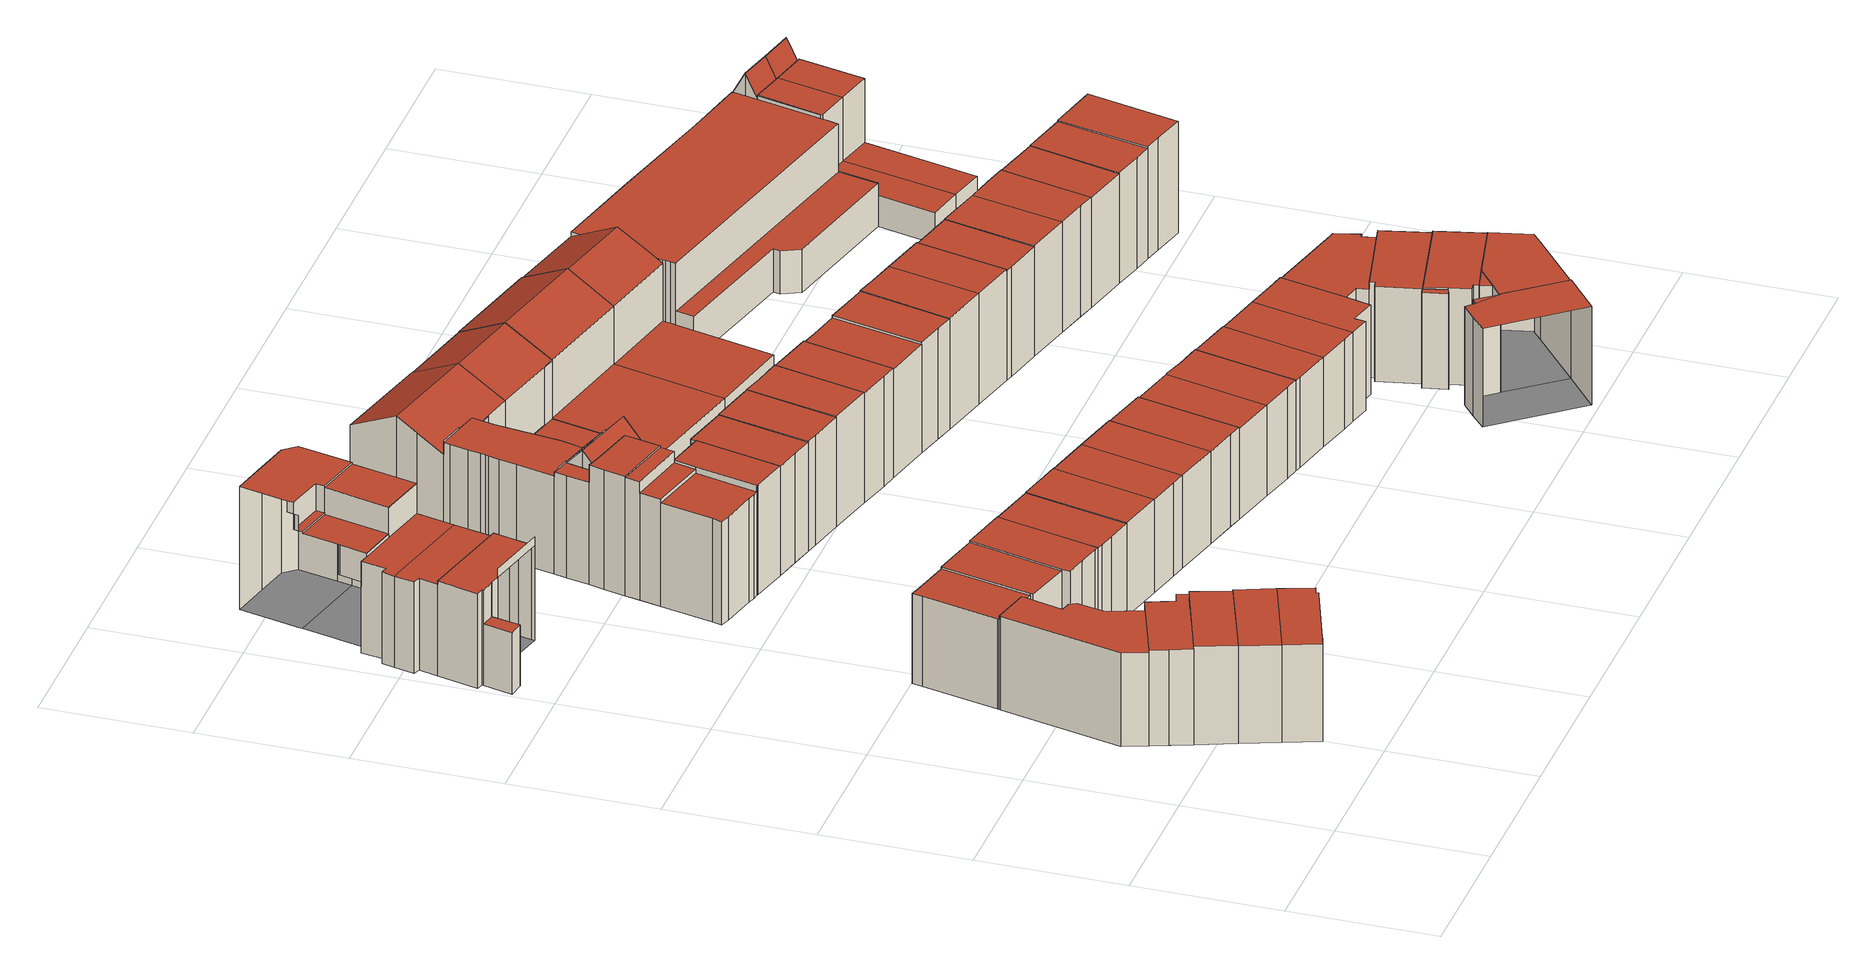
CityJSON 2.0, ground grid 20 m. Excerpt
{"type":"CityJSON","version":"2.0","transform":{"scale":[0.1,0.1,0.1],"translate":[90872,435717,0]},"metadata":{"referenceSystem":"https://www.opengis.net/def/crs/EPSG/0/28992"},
"CityObjects":{
"building1":{"type":"Building","attributes":{"TerrainHeight":1.51,"bron_tex":"UltraCAM-X 10cm juni 2008","voll_tex":"complete","bron_geo":"Lidar 15-30 punten - nov. 2008","status":"1","isWatertight":"0"},"geometry":[{"type":"MultiSurface","lod":"2","boundaries":[[[0,1,2,3,4,5,6,7,8]],[[9,10,11,12,13,14,15]],[[1,0,16,17]],[[0,8,11,10]],[[8,7,12,11]],[[7,6,13,12]],[[6,5,14,13]],[[4,3,15,18]],[[3,2,19,15]],[[2,1,9,19]]],"semantics":{"surfaces":[{"type":"RoofSurface"},{"type":"GroundSurface"},{"type":"WallSurface"}],"values":[0,1,2,2,2,2,2,2,2,2]}}]},
"building2":{"type":"Building","attributes":{"TerrainHeight":1.83,"bron_tex":"UltraCAM-X 10cm juni 2008","voll_tex":"complete","bron_geo":"Lidar 15-30 punten - nov. 2008","status":"1","isWatertight":"0"},"geometry":[{"type":"MultiSurface","lod":"2","boundaries":[[[20,21,22,23,24,17,16,25,26,27,28]],[[9,29,30,31,32,33,34,35,36,37,10]],[[24,23,30,29]],[[23,22,31,30]],[[22,21,38,39]],[[21,20,40,38]],[[20,28,34,33]],[[28,27,35,34]],[[27,26,36,35]],[[26,25,37,36]],[[25,16,10,37]],[[17,24,29,9]]],"semantics":{"surfaces":[{"type":"RoofSurface"},{"type":"GroundSurface"},{"type":"WallSurface"}],"values":[0,1,2,2,2,2,2,2,2,2,2,2]}}]},
"building3":{"type":"Building","attributes":{"TerrainHeight":1.53,"bron_tex":"UltraCAM-X 10cm juni 2008","voll_tex":"complete","bron_geo":"Lidar 15-30 punten - nov. 2008","status":"1","isWatertight":"0"},"geometry":[{"type":"MultiSurface","lod":"2","boundaries":[[[41,42,43,44]],[[15,14,45,46]],[[5,4,18,14]],[[47,48,49,50]],[[48,44,51,52]],[[41,47,50,53]],[[44,43,45,14]],[[43,42,54,55]],[[42,41,15,46]]],"semantics":{"surfaces":[{"type":"RoofSurface"},{"type":"GroundSurface"},{"type":"WallSurface"}],"values":[0,1,2,2,2,2,2,2,2]}}]},
"building4":{"type":"Building","attributes":{"TerrainHeight":1.59,"bron_tex":"UltraCAM-X 10cm juni 2008","voll_tex":"complete","bron_geo":"Lidar 15-30 punten - nov. 2008","status":"1","isWatertight":"0"},"geometry":[{"type":"MultiSurface","lod":"2","boundaries":[[[55,54,56,57,58,59]],[[46,45,60,61,62,63]],[[55,59,60,45]],[[59,58,61,60]],[[58,57,62,61]],[[56,54,46,63]]],"semantics":{"surfaces":[{"type":"RoofSurface"},{"type":"GroundSurface"},{"type":"WallSurface"}],"values":[0,1,2,2,2,2]}}]},
"building5":{"type":"Building","attributes":{"TerrainHeight":1.62,"bron_tex":"UltraCAM-X 10cm juni 2008","voll_tex":"complete","bron_geo":"Lidar 15-30 punten - nov. 2008","status":"1","isWatertight":"0"},"geometry":[{"type":"MultiSurface","lod":"2","boundaries":[[[57,56,64,65,66,67,68,69]],[[63,62,70,71,72,73,74,75]],[[57,69,70,62]],[[69,68,71,70]],[[68,67,72,71]],[[67,66,73,72]],[[66,65,74,73]],[[76,64,77,78]],[[64,56,63,75]]],"semantics":{"surfaces":[{"type":"RoofSurface"},{"type":"GroundSurface"},{"type":"WallSurface"}],"values":[0,1,2,2,2,2,2,2,2]}}]},
"building6":{"type":"Building","attributes":{"TerrainHeight":2.31,"bron_tex":"UltraCAM-X 10cm juni 2008","voll_tex":"complete","bron_geo":"Lidar 15-30 punten - nov. 2008","status":"1","isWatertight":"0"},"geometry":[{"type":"MultiSurface","lod":"2","boundaries":[[[79,80,81,82,83,84,39,38,40]],[[85,86,87,33,32,31,88,89,90]],[[39,84,88,31]],[[84,83,89,88]],[[83,82,90,89]],[[82,81,85,90]],[[81,80,86,85]],[[79,40,33,87]]],"semantics":{"surfaces":[{"type":"RoofSurface"},{"type":"GroundSurface"},{"type":"WallSurface"}],"values":[0,1,2,2,2,2,2,2]}}]},
"building7":{"type":"Building","attributes":{"TerrainHeight":0.46,"bron_tex":"UltraCAM-X 10cm juni 2008","voll_tex":"complete","bron_geo":"Lidar 15-30 punten - nov. 2008","status":"1","isWatertight":"0"},"geometry":[{"type":"MultiSurface","lod":"2","boundaries":[[[91,92,93,94]],[[95,96,97,98,99,100,101,102,103,104,105,106,107]],[[108,109,110,111,112,113,114,115,116,117,118,119,120]],[[92,91,121,117]],[[94,93,116,115]],[[93,92,117,116]],[[96,95,120,119]],[[95,107,122,123]],[[107,106,124,122]],[[106,105,110,109]],[[105,104,111,110]],[[104,103,125,111]],[[103,102,112,125]],[[101,100,114,113]],[[100,99,115,114]],[[99,98,91,94]],[[98,97,118,121]],[[97,96,119,118]],[[126,127,102,101]]],"semantics":{"surfaces":[{"type":"RoofSurface"},{"type":"GroundSurface"},{"type":"WallSurface"}],"values":[0,0,1,2,2,2,2,2,2,2,2,2,2,2,2,2,2,2,2]}}]},
"building8":{"type":"Building","attributes":{"TerrainHeight":2.01,"bron_tex":"UltraCAM-X 10cm juni 2008","voll_tex":"complete","bron_geo":"Lidar 15-30 punten - nov. 2008","status":"1","isWatertight":"0"},"geometry":[{"type":"MultiSurface","lod":"2","boundaries":[[[128,129,130,131,132]],[[86,133,134,135,87]],[[132,131,87,135]],[[131,130,80,79]],[[130,129,133,86]],[[128,132,135,134]]],"semantics":{"surfaces":[{"type":"RoofSurface"},{"type":"GroundSurface"},{"type":"WallSurface"}],"values":[0,1,2,2,2,2]}}]},
"building9":{"type":"Building","attributes":{"TerrainHeight":0.43,"bron_tex":"UltraCAM-X 10cm juni 2008","voll_tex":"complete","bron_geo":"Lidar 15-30 punten - nov. 2008","status":"1","isWatertight":"0"},"geometry":[{"type":"MultiSurface","lod":"2","boundaries":[[[136,123,122,124,137,138,139,140]],[[141,142,109,108,120,143,144,145]],[[140,139,145,144]],[[137,124,109,142]],[[123,136,143,120]],[[136,140,144,143]]],"semantics":{"surfaces":[{"type":"RoofSurface"},{"type":"GroundSurface"},{"type":"WallSurface"}],"values":[0,1,2,2,2,2]}}]},
"building10":{"type":"Building","attributes":{"TerrainHeight":0.45,"bron_tex":"UltraCAM-X 10cm juni 2008","voll_tex":"complete","bron_geo":"Lidar 15-30 punten - nov. 2008","status":"1","isWatertight":"0"},"geometry":[{"type":"MultiSurface","lod":"2","boundaries":[[[146,139,138,137,147,148,149,150,151]],[[152,153,154,142,141,145,155,156,157]],[[158,159,149,148]],[[160,161,148,147]],[[139,146,155,145]],[[146,151,156,155]],[[151,150,157,156]],[[150,149,162,163]],[[147,137,142,154]]],"semantics":{"surfaces":[{"type":"RoofSurface"},{"type":"GroundSurface"},{"type":"WallSurface"}],"values":[0,1,2,2,2,2,2,2,2]}}]},
"building11":{"type":"Building","attributes":{"TerrainHeight":1.83,"bron_tex":"UltraCAM-X 10cm juni 2008","voll_tex":"complete","bron_geo":"Lidar 15-30 punten - nov. 2008","status":"1","isWatertight":"0"},"geometry":[{"type":"MultiSurface","lod":"2","boundaries":[[[164,165,166,167,168,169,170,171]],[[133,172,173,174,175,176,134]],[[168,167,134,176]],[[167,166,129,128]],[[166,165,172,133]],[[165,164,177,178]],[[164,171,179,177]],[[171,170,180,174]],[[170,169,175,180]],[[169,168,176,175]]],"semantics":{"surfaces":[{"type":"RoofSurface"},{"type":"GroundSurface"},{"type":"WallSurface"}],"values":[0,1,2,2,2,2,2,2,2,2]}}]},
"building12":{"type":"Building","attributes":{"TerrainHeight":0.35,"bron_tex":"UltraCAM-X 10cm juni 2008","voll_tex":"complete","bron_geo":"Lidar 15-30 punten - nov. 2008","status":"1","isWatertight":"0"},"geometry":[{"type":"MultiSurface","lod":"2","boundaries":[[[181,182,183,184,185,186,187]],[[188,189,190,191]],[[192,193,194,193]],[[195,154,153,152,196,197,198]],[[186,185,193,194]],[[185,184,192,193]],[[187,186,159,158]],[[188,191,181,187]],[[190,189,154,195]],[[189,188,161,160]]],"semantics":{"surfaces":[{"type":"RoofSurface"},{"type":"GroundSurface"},{"type":"WallSurface"}],"values":[0,0,0,1,2,2,2,2,2,2]}}]},
"building13":{"type":"Building","attributes":{"TerrainHeight":1.89,"bron_tex":"UltraCAM-X 10cm juni 2008","voll_tex":"complete","bron_geo":"Lidar 15-30 punten - nov. 2008","status":"1","isWatertight":"0"},"geometry":[{"type":"MultiSurface","lod":"2","boundaries":[[[199,200,201,202,203,178,177,179]],[[172,204,205,206,207,174,173]],[[178,203,204,172]],[[201,200,207,206]],[[200,199,208,207]],[[199,179,174,208]]],"semantics":{"surfaces":[{"type":"RoofSurface"},{"type":"GroundSurface"},{"type":"WallSurface"}],"values":[0,1,2,2,2,2]}}]},
"building14":{"type":"Building","attributes":{"TerrainHeight":0.19,"bron_tex":"UltraCAM-X 10cm juni 2008","voll_tex":"complete","bron_geo":"Lidar 15-30 punten - nov. 2008","status":"1","isWatertight":"0"},"geometry":[{"type":"MultiSurface","lod":"2","boundaries":[[[209,210,211,212,213]],[[214,215,216,217,218,219,220,221,222,223]],[[224,225,226]],[[227,228,195,198,229,230,231,232,233]],[[211,210,182,181]],[[223,222,224,226]],[[221,220,232,231]],[[220,219,233,232]],[[219,218,227,233]],[[218,217,228,227]],[[217,216,195,228]],[[216,215,191,190]],[[215,214,212,211]],[[214,223,213,212]],[[226,225,209,213]]],"semantics":{"surfaces":[{"type":"RoofSurface"},{"type":"GroundSurface"},{"type":"WallSurface"}],"values":[0,0,0,1,2,2,2,2,2,2,2,2,2,2,2]}}]},
"building15":{"type":"Building","attributes":{"TerrainHeight":1.55,"bron_tex":"UltraCAM-X 10cm juni 2008","voll_tex":"complete","bron_geo":"Lidar 15-30 punten - nov. 2008","status":"1","isWatertight":"0"},"geometry":[{"type":"MultiSurface","lod":"2","boundaries":[[[234,235,236,237,238,239,240,241]],[[242,243,244,245,246,247,248]],[[234,241,248,247]],[[241,240,242,248]],[[238,237,249,244]],[[237,236,245,249]],[[236,235,246,245]],[[235,234,247,246]]],"semantics":{"surfaces":[{"type":"RoofSurface"},{"type":"GroundSurface"},{"type":"WallSurface"}],"values":[0,1,2,2,2,2,2,2]}}]},
"building16":{"type":"Building","attributes":{"TerrainHeight":1.04,"bron_tex":"UltraCAM-X 10cm juni 2008","voll_tex":"complete","bron_geo":"Lidar 15-30 punten - nov. 2008","status":"1","isWatertight":"0"},"geometry":[{"type":"MultiSurface","lod":"2","boundaries":[[[250,251,252,253]],[[254,255,256,257]],[[258,259,260,243,242]],[[252,251,258,261]],[[250,253,260,259]],[[253,252,254,257]],[[255,254,261,242]],[[256,255,240,239]]],"semantics":{"surfaces":[{"type":"RoofSurface"},{"type":"GroundSurface"},{"type":"WallSurface"}],"values":[0,0,1,2,2,2,2,2]}}]},
"building17":{"type":"Building","attributes":{"TerrainHeight":1.78,"bron_tex":"UltraCAM-X 10cm juni 2008","voll_tex":"complete","bron_geo":"Lidar 15-30 punten - nov. 2008","status":"1","isWatertight":"0"},"geometry":[{"type":"MultiSurface","lod":"2","boundaries":[[[262,263,264,265,266,267]],[[204,268,269,206,205]],[[263,262,202,201]],[[262,267,203,202]],[[267,266,270,204]],[[266,265,268,270]],[[265,264,271,272]],[[264,263,206,269]]],"semantics":{"surfaces":[{"type":"RoofSurface"},{"type":"GroundSurface"},{"type":"WallSurface"}],"values":[0,1,2,2,2,2,2,2]}}]},
"building18":{"type":"Building","attributes":{"TerrainHeight":0.68,"bron_tex":"UltraCAM-X 10cm juni 2008","voll_tex":"complete","bron_geo":"Lidar 15-30 punten - nov. 2008","status":"1","isWatertight":"0"},"geometry":[{"type":"MultiSurface","lod":"2","boundaries":[[[273,274,275,276,277,278,279]],[[260,280,281,282,244,243]],[[275,274,239,238]],[[274,273,257,256]],[[273,279,280,260]],[[279,278,283,284]],[[278,277,282,281]],[[277,276,285,282]],[[276,275,244,285]]],"semantics":{"surfaces":[{"type":"RoofSurface"},{"type":"GroundSurface"},{"type":"WallSurface"}],"values":[0,1,2,2,2,2,2,2,2]}}]},
"building19":{"type":"Building","attributes":{"TerrainHeight":0.84,"bron_tex":"UltraCAM-X 10cm juni 2008","voll_tex":"complete","bron_geo":"Lidar 15-30 punten - nov. 2008","status":"1","isWatertight":"0"},"geometry":[{"type":"MultiSurface","lod":"2","boundaries":[[[286,287,288,289,290,291,292,293]],[[294,295,296]],[[297,298,299,300]],[[301,302,303,304,259,258]],[[287,286,305,258]],[[286,293,301,305]],[[292,291,306,307]],[[291,290,294,296]],[[290,289,297,300]],[[289,288,259,304]],[[288,287,251,250]],[[299,298,303,302]],[[298,297,304,303]],[[295,294,300,299]]],"semantics":{"surfaces":[{"type":"RoofSurface"},{"type":"GroundSurface"},{"type":"WallSurface"}],"values":[0,0,0,1,2,2,2,2,2,2,2,2,2,2]}}]},
"building20":{"type":"Building","attributes":{"TerrainHeight":1.88,"bron_tex":"UltraCAM-X 10cm juni 2008","voll_tex":"complete","bron_geo":"Lidar 15-30 punten - nov. 2008","status":"1","isWatertight":"0"},"geometry":[{"type":"MultiSurface","lod":"2","boundaries":[[[308,309,272,271,310]],[[268,311,312,269]],[[272,309,311,268]],[[308,310,313,312]],[[310,271,269,313]]],"semantics":{"surfaces":[{"type":"RoofSurface"},{"type":"GroundSurface"},{"type":"WallSurface"}],"values":[0,1,2,2,2]}}]},
"building21":{"type":"Building","attributes":{"TerrainHeight":0.79,"bron_tex":"UltraCAM-X 10cm juni 2008","voll_tex":"complete","bron_geo":"Lidar 15-30 punten - nov. 2008","status":"1","isWatertight":"0"},"geometry":[{"type":"MultiSurface","lod":"2","boundaries":[[[284,283,314,315,316,317]],[[280,318,319,320,281]],[[284,317,318,280]],[[317,316,319,318]],[[315,314,321,320]],[[314,283,281,321]]],"semantics":{"surfaces":[{"type":"RoofSurface"},{"type":"GroundSurface"},{"type":"WallSurface"}],"values":[0,1,2,2,2,2]}}]},
"building22":{"type":"Building","attributes":{"TerrainHeight":0.75,"bron_tex":"UltraCAM-X 10cm juni 2008","voll_tex":"complete","bron_geo":"Lidar 15-30 punten - nov. 2008","status":"1","isWatertight":"0"},"geometry":[{"type":"MultiSurface","lod":"2","boundaries":[[[322,323,324,325,326]],[[326,325,327,328,329]],[[330,331,332,333,334,335,336]],[[337,338,339,340]],[[341,342,343,344,302,301]],[[345,346,335,334]],[[346,345,293,292]],[[334,333,347,301]],[[333,332,341,347]],[[332,331,348,349]],[[330,336,350,351]],[[336,335,307,306]],[[337,340,344,343]],[[340,339,352,344]],[[322,326,353,350]],[[325,324,339,354]],[[324,323,302,352]],[[323,322,296,295]],[[326,329,351,353]],[[327,325,354,338]]],"semantics":{"surfaces":[{"type":"RoofSurface"},{"type":"GroundSurface"},{"type":"WallSurface"}],"values":[0,0,0,0,1,2,2,2,2,2,2,2,2,2,2,2,2,2,2,2]}}]},
"building23":{"type":"Building","attributes":{"TerrainHeight":1.96,"bron_tex":"UltraCAM-X 10cm juni 2008","voll_tex":"complete","bron_geo":"Lidar 15-30 punten - nov. 2008","status":"1","isWatertight":"0"},"geometry":[{"type":"MultiSurface","lod":"2","boundaries":[[[355,356,309,308]],[[311,357,358,312]],[[309,356,357,311]],[[356,355,359,360]],[[355,308,312,358]]],"semantics":{"surfaces":[{"type":"RoofSurface"},{"type":"GroundSurface"},{"type":"WallSurface"}],"values":[0,1,2,2,2]}}]},
"building24":{"type":"Building","attributes":{"TerrainHeight":0.65,"bron_tex":"UltraCAM-X 10cm juni 2008","voll_tex":"complete","bron_geo":"Lidar 15-30 punten - nov. 2008","status":"1","isWatertight":"0"},"geometry":[{"type":"MultiSurface","lod":"2","boundaries":[[[361,362,363,364,365,366]],[[319,367,368,320]],[[363,362,316,315]],[[362,361,369,319]],[[361,366,367,369]],[[365,364,370,368]],[[364,363,320,370]]],"semantics":{"surfaces":[{"type":"RoofSurface"},{"type":"GroundSurface"},{"type":"WallSurface"}],"values":[0,1,2,2,2,2,2]}}]},
"building25":{"type":"Building","attributes":{"TerrainHeight":2.05,"bron_tex":"UltraCAM-X 10cm juni 2008","voll_tex":"complete","bron_geo":"Lidar 15-30 punten - nov. 2008","status":"1","isWatertight":"0"},"geometry":[{"type":"MultiSurface","lod":"2","boundaries":[[[371,372,373,360,359]],[[357,374,375,358]],[[360,373,374,357]],[[373,372,376,377]],[[372,371,378,375]],[[371,359,358,378]]],"semantics":{"surfaces":[{"type":"RoofSurface"},{"type":"GroundSurface"},{"type":"WallSurface"}],"values":[0,1,2,2,2,2]}}]},
"building26":{"type":"Building","attributes":{"TerrainHeight":0.56,"bron_tex":"UltraCAM-X 10cm juni 2008","voll_tex":"complete","bron_geo":"Lidar 15-30 punten - nov. 2008","status":"1","isWatertight":"0"},"geometry":[{"type":"MultiSurface","lod":"2","boundaries":[[[379,380,381,382,383,384,385,386,387,388,389,390,391,392,393,394]],[[395,396,397,398]],[[399,400,401,402,403]],[[404,405,406,407,408,409,410,411,412,413,414,415]],[[416,417,418,419,420]],[[421,422,330]],[[423,424,425]],[[426,427,343,342,341,428,429,430,431,432,433,434]],[[435,436,411,410]],[[437,425,420,418]],[[423,437,413,438]],[[439,440,384,383]],[[440,439,331,330]],[[441,442,407,406]],[[442,441,338,337]],[[402,401,404,415]],[[410,409,443,444]],[[409,408,445,443]],[[408,407,343,427]],[[418,417,414,413]],[[382,381,428,341]],[[381,380,429,428]],[[380,379,446,429]],[[379,394,430,446]],[[394,393,447,430]],[[393,392,431,447]],[[392,391,448,431]],[[391,390,432,448]],[[389,388,425,424]],[[388,387,416,420]],[[387,386,395,398]],[[386,385,399,403]],[[383,382,349,348]],[[398,397,417,416]],[[397,396,415,414]],[[396,395,403,402]],[[330,422,385,384]],[[449,421,405,404]],[[422,449,401,399]],[[450,330,329,451]],[[449,450,451,452]],[[421,449,452,328]],[[421,453,406,405]],[[453,421,328,327]]],"semantics":{"surfaces":[{"type":"RoofSurface"},{"type":"GroundSurface"},{"type":"WallSurface"}],"values":[0,0,0,0,0,0,0,1,2,2,2,2,2,2,2,2,2,2,2,2,2,2,2,2,2,2,2,2,2,2,2,2,2,2,2,2,2,2,2,2,2,2,2,2]}}]},
"building27":{"type":"Building","attributes":{"TerrainHeight":0.39,"bron_tex":"UltraCAM-X 10cm juni 2008","voll_tex":"complete","bron_geo":"Lidar 15-30 punten - nov. 2008","status":"1","isWatertight":"0"},"geometry":[{"type":"MultiSurface","lod":"2","boundaries":[[[454,455,456,457,458,459,460]],[[461,459,458,462]],[[463,433,432,464]],[[454,460,465,432]],[[460,459,466,465]],[[458,457,467]],[[457,456,468,469]],[[470,455,424,471]],[[472,470,471,437]],[[456,472,437,423]],[[459,461,464,466]],[[461,462,463,464]],[[462,458,467,473]],[[469,468,438,412]],[[474,475,455,454]],[[475,474,390,389]]],"semantics":{"surfaces":[{"type":"RoofSurface"},{"type":"GroundSurface"},{"type":"WallSurface"}],"values":[0,0,1,2,2,2,2,2,2,2,2,2,2,2,2,2]}}]},
"building28":{"type":"Building","attributes":{"TerrainHeight":0.57,"bron_tex":"UltraCAM-X 10cm juni 2008","voll_tex":"complete","bron_geo":"Lidar 15-30 punten - nov. 2008","status":"1","isWatertight":"0"},"geometry":[{"type":"MultiSurface","lod":"2","boundaries":[[[476,477,478,479,480]],[[367,481,482,368]],[[476,480,366,365]],[[480,479,483,367]],[[479,478,481,483]],[[478,477,484,485]],[[477,476,368,482]]],"semantics":{"surfaces":[{"type":"RoofSurface"},{"type":"GroundSurface"},{"type":"WallSurface"}],"values":[0,1,2,2,2,2,2]}}]},
"building29":{"type":"Building","attributes":{"TerrainHeight":2.23,"bron_tex":"UltraCAM-X 10cm juni 2008","voll_tex":"complete","bron_geo":"Lidar 15-30 punten - nov. 2008","status":"1","isWatertight":"0"},"geometry":[{"type":"MultiSurface","lod":"2","boundaries":[[[377,376,486,487]],[[374,488,489,375]],[[377,487,488,374]],[[486,376,375,489]]],"semantics":{"surfaces":[{"type":"RoofSurface"},{"type":"GroundSurface"},{"type":"WallSurface"}],"values":[0,1,2,2]}}]},
"building30":{"type":"Building","attributes":{"TerrainHeight":0.65,"bron_tex":"UltraCAM-X 10cm juni 2008","voll_tex":"complete","bron_geo":"Lidar 15-30 punten - nov. 2008","status":"1","isWatertight":"0"},"geometry":[{"type":"MultiSurface","lod":"2","boundaries":[[[490,491,492,485,484]],[[481,493,494,482]],[[485,492,493,481]],[[492,491,495,496]],[[491,490,497,494]],[[490,484,482,497]]],"semantics":{"surfaces":[{"type":"RoofSurface"},{"type":"GroundSurface"},{"type":"WallSurface"}],"values":[0,1,2,2,2,2]}}]},
"building31":{"type":"Building","attributes":{"TerrainHeight":2.27,"bron_tex":"UltraCAM-X 10cm juni 2008","voll_tex":"complete","bron_geo":"Lidar 15-30 punten - nov. 2008","status":"1","isWatertight":"0"},"geometry":[{"type":"MultiSurface","lod":"2","boundaries":[[[498,499,500,487,486,501,502]],[[488,503,504,505,506,489]],[[487,500,503,488]],[[500,499,504,503]],[[499,498,505,504]],[[498,502,507,508]],[[502,501,509,506]],[[501,486,489,509]]],"semantics":{"surfaces":[{"type":"RoofSurface"},{"type":"GroundSurface"},{"type":"WallSurface"}],"values":[0,1,2,2,2,2,2,2]}}]},
"building32":{"type":"Building","attributes":{"TerrainHeight":0.4,"bron_tex":"UltraCAM-X 10cm juni 2008","voll_tex":"complete","bron_geo":"Lidar 15-30 punten - nov. 2008","status":"1","isWatertight":"0"},"geometry":[{"type":"MultiSurface","lod":"2","boundaries":[[[467,457,510,511,512]],[[467,512,513,473]],[[514,434,433,463]],[[511,510,436,435]],[[510,457,469,515]],[[473,513,514,463]],[[515,469,412,411]]],"semantics":{"surfaces":[{"type":"RoofSurface"},{"type":"GroundSurface"},{"type":"WallSurface"}],"values":[0,0,1,2,2,2,2]}}]},
"building33":{"type":"Building","attributes":{"TerrainHeight":0.93,"bron_tex":"UltraCAM-X 10cm juni 2008","voll_tex":"complete","bron_geo":"Lidar 15-30 punten - nov. 2008","status":"1","isWatertight":"0"},"geometry":[{"type":"MultiSurface","lod":"2","boundaries":[[[516,496,495,517,518]],[[493,519,520,494]],[[496,516,521,493]],[[516,518,519,521]],[[517,495,494,520]]],"semantics":{"surfaces":[{"type":"RoofSurface"},{"type":"GroundSurface"},{"type":"WallSurface"}],"values":[0,1,2,2,2]}}]},
"building34":{"type":"Building","attributes":{"TerrainHeight":2.35,"bron_tex":"UltraCAM-X 10cm juni 2008","voll_tex":"complete","bron_geo":"Lidar 15-30 punten - nov. 2008","status":"1","isWatertight":"0"},"geometry":[{"type":"MultiSurface","lod":"2","boundaries":[[[522,523,524,525,508,507]],[[505,526,527,506]],[[508,525,528,505]],[[525,524,526,528]],[[524,523,529,530]],[[523,522,531,527]],[[522,507,506,531]]],"semantics":{"surfaces":[{"type":"RoofSurface"},{"type":"GroundSurface"},{"type":"WallSurface"}],"values":[0,1,2,2,2,2,2]}}]},
"building35":{"type":"Building","attributes":{"TerrainHeight":0.63,"bron_tex":"UltraCAM-X 10cm juni 2008","voll_tex":"complete","bron_geo":"Lidar 15-30 punten - nov. 2008","status":"1","isWatertight":"0"},"geometry":[{"type":"MultiSurface","lod":"2","boundaries":[[[532,533,534,535,536,537]],[[519,538,539,520]],[[532,537,518,517]],[[537,536,540,519]],[[536,535,538,540]],[[534,533,541,539]],[[533,532,520,541]]],"semantics":{"surfaces":[{"type":"RoofSurface"},{"type":"GroundSurface"},{"type":"WallSurface"}],"values":[0,1,2,2,2,2,2]}}]},
"building36":{"type":"Building","attributes":{"TerrainHeight":0.39,"bron_tex":"UltraCAM-X 10cm juni 2008","voll_tex":"complete","bron_geo":"Lidar 15-30 punten - nov. 2008","status":"1","isWatertight":"0"},"geometry":[{"type":"MultiSurface","lod":"2","boundaries":[[[542,543,544,545,546]],[[547,511,548,549]],[[547,549,550,551]],[[552,553,427,426,434,514]],[[547,512,511]],[[549,548,554]],[[548,511,542,546]],[[547,551,513,512]],[[551,550,552,514]],[[550,549,554,555]],[[544,543,443,445]],[[543,542,444,443]],[[546,545,556,557]],[[545,544,427,553]]],"semantics":{"surfaces":[{"type":"RoofSurface"},{"type":"GroundSurface"},{"type":"WallSurface"}],"values":[0,0,0,1,2,2,2,2,2,2,2,2,2,2]}}]},
"building37":{"type":"Building","attributes":{"TerrainHeight":2.45,"bron_tex":"UltraCAM-X 10cm juni 2008","voll_tex":"complete","bron_geo":"Lidar 15-30 punten - nov. 2008","status":"1","isWatertight":"0"},"geometry":[{"type":"MultiSurface","lod":"2","boundaries":[[[558,559,530,529,560,561]],[[526,562,563,527]],[[530,559,564,526]],[[559,558,562,564]],[[561,560,565,563]],[[560,529,527,565]]],"semantics":{"surfaces":[{"type":"RoofSurface"},{"type":"GroundSurface"},{"type":"WallSurface"}],"values":[0,1,2,2,2,2]}}]},
"building38":{"type":"Building","attributes":{"TerrainHeight":0.5,"bron_tex":"UltraCAM-X 10cm juni 2008","voll_tex":"complete","bron_geo":"Lidar 15-30 punten - nov. 2008","status":"1","isWatertight":"0"},"geometry":[{"type":"MultiSurface","lod":"2","boundaries":[[[566,567,568,569,570]],[[538,571,572,539]],[[568,567,535,534]],[[567,566,573,538]],[[566,570,571,573]],[[569,568,539,572]]],"semantics":{"surfaces":[{"type":"RoofSurface"},{"type":"GroundSurface"},{"type":"WallSurface"}],"values":[0,1,2,2,2,2]}}]},
"building39":{"type":"Building","attributes":{"TerrainHeight":2.17,"bron_tex":"UltraCAM-X 10cm juni 2008","voll_tex":"complete","bron_geo":"Lidar 15-30 punten - nov. 2008","status":"1","isWatertight":"0"},"geometry":[{"type":"MultiSurface","lod":"2","boundaries":[[[574,575,576,577,578,579,580,581]],[[579,578,582]],[[583,584,585,586,587,588,589,590,591]],[[574,581,587,586]],[[581,580,588,587]],[[580,579,589,588]],[[578,577,583,591]],[[577,576,592,593]],[[576,575,585,584]],[[579,582,590,589]],[[582,578,591,590]]],"semantics":{"surfaces":[{"type":"RoofSurface"},{"type":"GroundSurface"},{"type":"WallSurface"}],"values":[0,0,1,2,2,2,2,2,2,2,2]}}]},
"building40":{"type":"Building","attributes":{"TerrainHeight":2.42,"bron_tex":"UltraCAM-X 10cm juni 2008","voll_tex":"complete","bron_geo":"Lidar 15-30 punten - nov. 2008","status":"1","isWatertight":"0"},"geometry":[{"type":"MultiSurface","lod":"2","boundaries":[[[594,595,596,558,561,597,598,599]],[[562,600,601,602,603,604,563]],[[558,596,605,562]],[[596,595,600,605]],[[595,594,606,607]],[[594,599,602,601]],[[599,598,603,602]],[[598,597,604,603]],[[597,561,563,604]]],"semantics":{"surfaces":[{"type":"RoofSurface"},{"type":"GroundSurface"},{"type":"WallSurface"}],"values":[0,1,2,2,2,2,2,2,2]}}]},
"building41":{"type":"Building","attributes":{"TerrainHeight":0.52,"bron_tex":"UltraCAM-X 10cm juni 2008","voll_tex":"complete","bron_geo":"Lidar 15-30 punten - nov. 2008","status":"1","isWatertight":"0"},"geometry":[{"type":"MultiSurface","lod":"2","boundaries":[[[570,569,608,609]],[[571,610,611,572]],[[570,609,610,571]],[[609,608,612,613]],[[608,569,572,611]]],"semantics":{"surfaces":[{"type":"RoofSurface"},{"type":"GroundSurface"},{"type":"WallSurface"}],"values":[0,1,2,2,2]}}]},
"building42":{"type":"Building","attributes":{"TerrainHeight":0.4,"bron_tex":"UltraCAM-X 10cm juni 2008","voll_tex":"complete","bron_geo":"Lidar 15-30 punten - nov. 2008","status":"1","isWatertight":"0"},"geometry":[{"type":"MultiSurface","lod":"2","boundaries":[[[557,556,614,615,616,617,618,619]],[[620,621,622,621]],[[554,548,623,624,625]],[[554,625,626,555]],[[627,628,629,630,553,552]],[[625,624,631,632]],[[624,623,633,634]],[[623,548,557,619]],[[555,626,627,552]],[[626,625,632,627]],[[635,636,616,615]],[[636,635,637,638]],[[619,618,639,640]],[[615,614,630,629]],[[614,556,553,630]],[[620,621,617,616]],[[621,622,618,617]]],"semantics":{"surfaces":[{"type":"RoofSurface"},{"type":"GroundSurface"},{"type":"WallSurface"}],"values":[0,0,0,0,1,2,2,2,2,2,2,2,2,2,2,2,2]}}]},
"building43":{"type":"Building","attributes":{"TerrainHeight":2.45,"bron_tex":"UltraCAM-X 10cm juni 2008","voll_tex":"complete","bron_geo":"Lidar 15-30 punten - nov. 2008","status":"1","isWatertight":"0"},"geometry":[{"type":"MultiSurface","lod":"2","boundaries":[[[593,592,641,642,643,644,645,646]],[[647,648,649]],[[650,651,652,653,654,584,583,655]],[[656,647,650,657]],[[593,646,655,583]],[[646,645,649,648]],[[645,644,658,649]],[[644,643,652,651]],[[643,642,653,652]],[[642,641,654,653]],[[641,592,584,654]],[[648,647,650,655]]],"semantics":{"surfaces":[{"type":"RoofSurface"},{"type":"GroundSurface"},{"type":"WallSurface"}],"values":[0,0,1,2,2,2,2,2,2,2,2,2]}}]},
"building44":{"type":"Building","attributes":{"TerrainHeight":0.68,"bron_tex":"UltraCAM-X 10cm juni 2008","voll_tex":"complete","bron_geo":"Lidar 15-30 punten - nov. 2008","status":"1","isWatertight":"0"},"geometry":[{"type":"MultiSurface","lod":"2","boundaries":[[[612,659,660,661,613]],[[610,662,663,611]],[[613,661,662,610]],[[660,659,664,663]],[[659,612,611,664]]],"semantics":{"surfaces":[{"type":"RoofSurface"},{"type":"GroundSurface"},{"type":"WallSurface"}],"values":[0,1,2,2,2]}}]},
"building45":{"type":"Building","attributes":{"TerrainHeight":2.45,"bron_tex":"UltraCAM-X 10cm juni 2008","voll_tex":"complete","bron_geo":"Lidar 15-30 punten - nov. 2008","status":"1","isWatertight":"0"},"geometry":[{"type":"MultiSurface","lod":"2","boundaries":[[[658,665,666,667,668,669,647,656]],[[670,671,672,673]],[[674,675,671,670]],[[676,677,651,650,678,679,680,681,682]],[[666,665,683,684]],[[665,658,651,677]],[[658,656,657,651]],[[647,669,678,650]],[[669,668,679,678]],[[668,667,680,679]],[[667,666,673,672]],[[670,673,676,685]],[[672,671,686,680]],[[674,670,685,682]],[[671,675,681,686]],[[675,674,682,681]]],"semantics":{"surfaces":[{"type":"RoofSurface"},{"type":"GroundSurface"},{"type":"WallSurface"}],"values":[0,0,0,1,2,2,2,2,2,2,2,2,2,2,2,2]}}]},
"building46":{"type":"Building","attributes":{"TerrainHeight":2.63,"bron_tex":"UltraCAM-X 10cm juni 2008","voll_tex":"complete","bron_geo":"Lidar 15-30 punten - nov. 2008","status":"1","isWatertight":"0"},"geometry":[{"type":"MultiSurface","lod":"2","boundaries":[[[687,684,683,688,689,690]],[[691,692,677,676,693,694]],[[687,690,694,693]],[[690,689,691,694]],[[688,683,677,692]],[[684,687,693,676]]],"semantics":{"surfaces":[{"type":"RoofSurface"},{"type":"GroundSurface"},{"type":"WallSurface"}],"values":[0,1,2,2,2,2]}}]},
"building47":{"type":"Building","attributes":{"TerrainHeight":2.62,"bron_tex":"UltraCAM-X 10cm juni 2008","voll_tex":"complete","bron_geo":"Lidar 15-30 punten - nov. 2008","status":"1","isWatertight":"0"},"geometry":[{"type":"MultiSurface","lod":"2","boundaries":[[[695,696,697,698,699,700,607,606,701,702]],[[600,703,704,705,706,707,692,691,708,601]],[[607,700,703,600]],[[700,699,704,703]],[[699,698,705,704]],[[698,697,706,705]],[[697,696,707,706]],[[696,695,692,707]],[[702,701,708,691]],[[701,606,601,708]],[[689,688,695,702]]],"semantics":{"surfaces":[{"type":"RoofSurface"},{"type":"GroundSurface"},{"type":"WallSurface"}],"values":[0,1,2,2,2,2,2,2,2,2,2]}}]},
"building48":{"type":"Building","attributes":{"TerrainHeight":0.62,"bron_tex":"UltraCAM-X 10cm juni 2008","voll_tex":"complete","bron_geo":"Lidar 15-30 punten - nov. 2008","status":"1","isWatertight":"0"},"geometry":[{"type":"MultiSurface","lod":"2","boundaries":[[[709,710,711,712]],[[662,713,714,663]],[[710,709,661,660]],[[709,712,713,662]],[[711,710,663,714]]],"semantics":{"surfaces":[{"type":"RoofSurface"},{"type":"GroundSurface"},{"type":"WallSurface"}],"values":[0,1,2,2,2]}}]},
"building49":{"type":"Building","attributes":{"TerrainHeight":0.63,"bron_tex":"UltraCAM-X 10cm juni 2008","voll_tex":"complete","bron_geo":"Lidar 15-30 punten - nov. 2008","status":"1","isWatertight":"0"},"geometry":[{"type":"MultiSurface","lod":"2","boundaries":[[[711,715,716,717,718,712]],[[713,719,720,714]],[[712,718,721,713]],[[718,717,719,721]],[[717,716,722,723]],[[716,715,724,720]],[[715,711,714,724]]],"semantics":{"surfaces":[{"type":"RoofSurface"},{"type":"GroundSurface"},{"type":"WallSurface"}],"values":[0,1,2,2,2,2,2]}}]},
"building50":{"type":"Building","attributes":{"TerrainHeight":0.67,"bron_tex":"UltraCAM-X 10cm juni 2008","voll_tex":"complete","bron_geo":"Lidar 15-30 punten - nov. 2008","status":"1","isWatertight":"0"},"geometry":[{"type":"MultiSurface","lod":"2","boundaries":[[[723,722,725,726]],[[719,727,728,720]],[[723,726,727,719]],[[725,722,720,728]]],"semantics":{"surfaces":[{"type":"RoofSurface"},{"type":"GroundSurface"},{"type":"WallSurface"}],"values":[0,1,2,2]}}]},
"building51":{"type":"Building","attributes":{"TerrainHeight":0.46,"bron_tex":"UltraCAM-X 10cm juni 2008","voll_tex":"complete","bron_geo":"Lidar 15-30 punten - nov. 2008","status":"1","isWatertight":"0"},"geometry":[{"type":"MultiSurface","lod":"2","boundaries":[[[622,621,620,729,730,731,732,733,734,735,736,737,738]],[[739,740,638,637,741,742,743]],[[744,745,746,747,748,749,629,628,627,750,751,752]],[[753,754,744,755]],[[756,753,755,757]],[[634,633,758,631]],[[739,743,747,746]],[[743,742,748,747]],[[742,741,749,748]],[[741,637,629,749]],[[622,738,640,639]],[[738,737,627,758]],[[737,736,750,627]],[[736,735,751,750]],[[735,734,752,751]],[[734,733,744,752]],[[733,732,757,744]],[[729,620,638,740]],[[759,760,732,731]]],"semantics":{"surfaces":[{"type":"RoofSurface"},{"type":"GroundSurface"},{"type":"WallSurface"}],"values":[0,0,1,2,2,2,2,2,2,2,2,2,2,2,2,2,2,2,2]}}]},
"building52":{"type":"Building","attributes":{"TerrainHeight":0.54,"bron_tex":"UltraCAM-X 10cm juni 2008","voll_tex":"complete","bron_geo":"Lidar 15-30 punten - nov. 2008","status":"1","isWatertight":"0"},"geometry":[{"type":"MultiSurface","lod":"2","boundaries":[[[761,762,763,764,765]],[[727,766,767,728]],[[763,762,726,725]],[[762,761,766,727]],[[765,764,768,767]],[[764,763,728,768]]],"semantics":{"surfaces":[{"type":"RoofSurface"},{"type":"GroundSurface"},{"type":"WallSurface"}],"values":[0,1,2,2,2,2]}}]},
"building53":{"type":"Building","attributes":{"TerrainHeight":0.43,"bron_tex":"UltraCAM-X 10cm juni 2008","voll_tex":"complete","bron_geo":"Lidar 15-30 punten - nov. 2008","status":"1","isWatertight":"0"},"geometry":[{"type":"MultiSurface","lod":"2","boundaries":[[[769,770,771,772,773]],[[766,774,775,767]],[[773,772,761,765]],[[772,771,774,766]],[[771,770,776,777]],[[770,769,778,775]],[[769,773,767,778]]],"semantics":{"surfaces":[{"type":"RoofSurface"},{"type":"GroundSurface"},{"type":"WallSurface"}],"values":[0,1,2,2,2,2,2]}}]},
"building54":{"type":"Building","attributes":{"TerrainHeight":0.37,"bron_tex":"UltraCAM-X 10cm juni 2008","voll_tex":"complete","bron_geo":"Lidar 15-30 punten - nov. 2008","status":"1","isWatertight":"0"},"geometry":[{"type":"MultiSurface","lod":"2","boundaries":[[[779,780,781,782,783,784,785]],[[731,730,729,730,786]],[[787,788,789,790]],[[790,732,791,787]],[[792,793,794,795,796]],[[744,797,798,799,746,745]],[[790,789,754,753]],[[789,788,797,744]],[[732,790,753,756]],[[800,801,740,739]],[[801,800,785,784]],[[786,730,783,782]],[[730,729,784,783]],[[792,796,731,786]],[[796,795,760,759]],[[795,794,791,732]],[[793,792,782,781]],[[779,785,746,799]],[[780,779,799,798]]],"semantics":{"surfaces":[{"type":"RoofSurface"},{"type":"GroundSurface"},{"type":"WallSurface"}],"values":[0,0,0,0,0,1,2,2,2,2,2,2,2,2,2,2,2,2,2]}}]},
"building55":{"type":"Building","attributes":{"TerrainHeight":0.37,"bron_tex":"UltraCAM-X 10cm juni 2008","voll_tex":"complete","bron_geo":"Lidar 15-30 punten - nov. 2008","status":"1","isWatertight":"0"},"geometry":[{"type":"MultiSurface","lod":"2","boundaries":[[[781,780,802,803,804,805]],[[806,788,787,807,808]],[[787,791,809,807]],[[794,793,810,811]],[[797,812,813,814,815,798]],[[788,806,816,797]],[[806,808,812,816]],[[808,807,817,818]],[[807,809,819,817]],[[794,811,809,791]],[[811,810,820,821]],[[810,793,781,805]],[[805,804,822,823]],[[804,803,824,822]],[[803,802,825,824]],[[802,780,798,815]]],"semantics":{"surfaces":[{"type":"RoofSurface"},{"type":"GroundSurface"},{"type":"WallSurface"}],"values":[0,0,0,0,1,2,2,2,2,2,2,2,2,2,2,2]}}]}
},
"vertices":[
[220,313,136],[126,278,136],[134,255,136],[145,227,136],[217,253,136],[268,272,136],[263,287,136],[248,282,136],[234,318,136],[126,278,0],[220,313,0],[234,318,0],[248,282,0],[263,287,0],[268,272,0],[145,227,0],[220,313,133],[126,278,133],[217,253,0],[134,255,0],
[205,463,133],[205,467,133],[153,479,133],[153,477,133],[114,311,133],[203,359,133],[211,398,133],[205,407,133],[192,410,133],[114,311,0],[153,477,0],[153,479,0],[205,467,0],[205,463,0],[192,410,0],[205,407,0],[211,398,0],[203,359,0],[205,467,128],[153,479,128],[205,463,128],
[145,227,140],[164,176,140],[286,222,140],[268,272,140],[286,222,0],[164,176,0],[239,262,140],[253,267,140],[253,267,138],[239,262,138],[268,272,96],[253,267,96],[145,227,138],[164,176,139],[286,222,139],
[183,126,139],[309,173,139],[309,174,139],[290,223,139],[290,223,0],[309,174,0],[309,173,0],[183,126,0],
[200,79,139],[310,119,139],[315,121,139],[314,124,139],[325,128,139],[315,156,139],[315,156,0],[325,128,0],[314,124,0],[315,121,0],[310,119,0],[200,79,0],[212,83,139],[200,79,118],[212,83,118],
[219,460,128],[247,583,128],[195,595,128],[180,599,128],[177,585,128],[154,481,128],[195,595,0],[247,583,0],[219,460,0],[154,481,0],[177,585,0],[180,599,0],
[17,1097,87],[7,1057,87],[29,1054,87],[37,1093,87],[21,1157,135],[7,1101,135],[17,1099,135],[17,1097,135],[37,1093,135],[38,1093,135],[52,1090,135],[138,1070,135],[139,1075,135],[143,1093,135],[146,1105,135],[151,1127,135],[31,1155,135],[31,1155,0],[151,1127,0],[146,1105,0],[143,1093,0],[138,1070,0],[52,1090,0],[38,1093,0],[37,1093,0],[29,1054,0],[7,1057,0],[17,1099,0],[7,1101,0],[21,1157,0],[17,1097,0],[31,1155,130],[21,1157,130],[151,1127,130],[139,1075,0],[52,1090,147],[138,1070,147],
[282,440,131],[313,568,131],[247,583,131],[219,460,131],[218,456,131],[313,568,0],[282,440,0],[218,456,0],
[28,1183,130],[163,1181,130],[34,1211,130],[24,1213,130],[18,1186,130],[34,1211,0],[163,1181,0],[28,1183,0],[18,1186,0],[24,1213,0],
[29,1231,130],[175,1233,130],[110,1248,130],[58,1260,130],[45,1263,130],[39,1229,130],[58,1260,0],[110,1248,0],[175,1233,0],[29,1231,0],[39,1229,0],[45,1263,0],[110,1248,134],[58,1260,134],[175,1233,172],[110,1248,172],[58,1260,94],[45,1263,94],
[348,426,133],[378,553,133],[313,568,133],[282,440,133],[281,429,133],[309,422,133],[339,415,133],[345,414,133],[378,553,0],[348,426,0],[345,414,0],[309,422,0],[281,429,0],[348,426,132],[378,553,132],[345,414,132],[339,415,0],
[131,1337,135],[79,1349,135],[69,1305,135],[68,1299,135],[67,1297,135],[58,1260,135],[110,1248,135],[110,1248,173],[175,1233,173],[195,1322,173],[131,1337,173],[68,1299,92],[67,1297,92],[58,1260,92],[195,1322,0],[67,1297,0],[69,1305,0],[79,1349,0],
[355,411,132],[376,406,132],[412,398,132],[415,411,132],[444,538,132],[444,538,0],[415,411,0],[412,398,0],[376,406,0],[355,411,0],
[80,1355,137],[79,1349,137],[131,1337,137],[133,1349,137],[82,1361,137],[133,1349,175],[131,1337,175],[195,1322,175],[200,1343,175],[212,1397,175],[197,1414,175],[151,1424,175],[99,1436,175],[84,1370,175],[82,1361,175],[84,1370,159],[80,1355,159],[82,1361,159],[212,1397,0],[200,1343,0],[80,1355,0],[84,1370,0],[99,1436,0],[151,1424,0],[197,1414,0],
[242,863,147],[256,859,147],[305,848,147],[315,845,147],[323,844,147],[343,929,147],[262,948,147],[246,876,147],[262,948,0],[343,929,0],[323,844,0],[305,848,0],[256,859,0],[242,863,0],[246,876,0],[315,845,0],
[355,978,168],[273,997,168],[269,977,168],[351,959,168],[269,977,152],[262,948,152],[343,929,152],[351,959,152],[273,997,0],[355,978,0],[351,959,0],[269,977,0],
[415,411,133],[412,398,133],[476,383,133],[509,523,133],[478,530,133],[444,538,133],[509,523,0],[476,383,0],[478,530,0],[476,383,132],[509,523,132],
[351,959,156],[343,929,156],[323,844,156],[324,843,156],[325,843,156],[376,831,156],[403,947,156],[403,947,0],[376,831,0],[325,843,0],[376,831,155],[403,947,155],[324,843,0],
[280,1026,170],[273,997,170],[355,978,170],[361,1005,170],[366,1027,170],[310,1040,170],[288,1046,170],[285,1047,170],[366,1027,142],[387,1022,142],[310,1040,142],[361,1005,118],[382,1000,118],[387,1022,118],[366,1027,118],[285,1047,0],[387,1022,0],[382,1000,0],[361,1005,0],[280,1026,0],[310,1040,144],[288,1046,144],
[542,368,132],[575,508,132],[522,373,132],[575,508,0],[542,368,0],[522,373,0],
[412,823,155],[442,816,155],[471,940,155],[406,955,155],[406,955,0],[471,940,0],[442,816,0],[412,823,0],
[310,1040,143],[387,1022,143],[403,1018,143],[408,1042,170],[316,1065,170],[414,1067,142],[406,1069,142],[322,1089,143],[322,1089,145],[304,1093,145],[296,1095,145],[292,1078,145],[285,1047,145],[288,1046,145],[310,1040,145],[496,1047,48],[414,1067,48],[403,1018,48],[484,999,48],[296,1095,0],[406,1069,0],[496,1047,0],[484,999,0],[285,1047,171],[288,1046,171],[292,1078,0],[304,1093,138],[296,1095,138],[310,1040,0],[322,1089,0],[403,1018,0],[316,1065,0],[408,1042,48],
[608,353,132],[640,493,132],[640,493,0],[608,353,0],[608,353,131],[640,493,131],
[511,931,156],[471,940,156],[442,816,156],[459,812,156],[508,801,156],[537,925,156],[537,925,0],[508,801,0],[511,931,0],[459,812,0],
[655,342,131],[674,337,131],[706,477,131],[706,477,0],[674,337,0],[674,337,129],[706,477,129],[655,342,0],
[317,1186,140],[313,1171,140],[308,1147,140],[296,1095,140],[304,1093,140],[322,1089,140],[369,1078,140],[378,1113,140],[390,1202,140],[397,1233,140],[367,1240,140],[331,1248,140],[329,1239,140],[323,1214,140],[319,1197,140],[318,1190,140],[378,1113,98],[393,1110,98],[413,1196,98],[390,1202,98],[369,1078,94],[380,1075,94],[385,1074,94],[393,1110,94],[378,1113,94],[385,1074,40],[406,1069,40],[414,1067,40],[496,1047,40],[549,1036,40],[582,1180,40],[584,1190,40],[567,1194,40],[475,1215,40],[421,1227,40],[413,1196,40],[393,1110,40],[390,1202,93],[413,1196,93],[421,1227,93],[407,1231,93],[397,1233,93],[406,1069,144],[369,1078,145],[435,1224,121],[367,1240,121],[397,1233,121],[582,1180,0],[549,1036,0],[308,1147,0],[313,1171,0],[318,1190,0],[323,1214,0],[331,1248,0],[475,1215,0],[584,1190,0],[584,1190,122],[567,1194,122],[421,1227,121],[435,1224,40],[304,1093,147],[322,1089,147],[414,1067,50],[496,1047,50],[582,1180,39],[584,1190,39],[549,1036,39],[317,1186,0],[319,1197,0],[329,1239,0],[385,1074,144],[380,1075,144],[380,1075,143],[385,1074,143],[414,1067,144],
[331,1248,123],[367,1240,123],[435,1224,123],[475,1215,123],[489,1280,157],[346,1313,157],[339,1285,142],[361,1378,124],[504,1344,124],[504,1344,0],[361,1378,0],[339,1285,0],[346,1313,0],[489,1280,156],[435,1224,41],[475,1215,41],[407,1231,123],[407,1231,121],[421,1227,123],[504,1344,123],[331,1248,142],[367,1240,142],
[508,801,157],[573,786,157],[602,910,157],[564,918,157],[537,925,157],[602,910,0],[573,786,0],[564,918,0],[573,786,156],[602,910,156],
[738,322,129],[771,462,129],[771,462,0],[738,322,0],
[618,775,156],[640,770,156],[669,894,156],[669,894,0],[640,770,0],[640,770,154],[669,894,154],[618,775,0],
[838,446,129],[801,454,129],[775,462,129],[786,311,129],[806,307,129],[775,462,0],[801,454,0],[838,446,0],[806,307,0],[806,307,128],[838,446,128],[786,311,0],
[567,1194,123],[584,1190,124],[599,1255,156],[613,1319,123],[613,1319,0],[567,1194,41],
[694,888,154],[708,755,154],[736,879,154],[736,879,0],[708,755,0],[694,888,0],
[815,304,128],[870,292,128],[903,431,128],[897,432,128],[903,431,0],[870,292,0],[897,432,0],[870,292,127],[903,431,127],[815,304,0],
[708,755,157],[746,746,157],[772,740,157],[802,864,157],[787,867,157],[736,879,157],[802,864,0],[772,740,0],[787,867,0],[746,746,0],
[584,1190,41],[582,1180,41],[549,1036,41],[692,1003,42],[729,1157,42],[599,1255,157],[729,1157,124],[745,1221,157],[760,1285,124],[613,1319,124],[760,1285,0],[692,1003,0],[745,1221,156],[760,1285,123],[692,1003,41],[729,1157,41],
[971,415,127],[906,430,127],[920,280,127],[939,276,127],[971,415,0],[939,276,0],[906,430,0],[920,280,0],
[829,857,158],[802,864,158],[772,740,158],[839,724,158],[867,848,158],[867,848,0],[839,724,0],[829,857,0],
[975,121,140],[1066,10,140],[1119,53,140],[1060,126,140],[1060,125,140],[1030,147,140],[1019,158,140],[997,140,140],[1038,153,140],[1060,126,0],[1119,53,0],[1066,10,0],[975,121,0],[997,140,0],[1019,158,0],[1030,147,0],[1038,153,0],[1060,125,0],[1119,53,138],[1060,126,138],
[1017,310,127],[1037,400,127],[1010,406,127],[969,269,127],[971,284,127],[1008,275,127],[1037,400,0],[1017,310,0],[1008,275,0],[971,284,0],[969,269,0],[1010,406,0],[1017,310,125],[1037,400,125],
[904,709,158],[932,833,158],[932,833,0],[904,709,0],[904,709,156],[932,833,156],
[809,977,42],[835,1088,42],[841,1113,42],[843,1120,42],[844,1127,42],[845,1131,42],[841,1113,129],[843,1120,129],[844,1127,129],[845,1131,124],[850,1152,135],[860,1194,156],[874,1258,123],[874,1258,0],[843,1120,0],[835,1088,0],[809,977,0],[850,1152,0],[860,1194,0],[845,1131,123],[850,1152,134],[835,1088,62],[841,1113,62],[835,1088,61],[841,1113,61],[844,1127,41],[845,1131,41],
[1197,118,138],[1210,129,138],[1212,130,138],[1199,186,138],[1111,166,138],[1081,142,138],[1077,158,137],[1081,142,137],[1111,166,137],[1077,158,0],[1199,186,0],[1212,130,0],[1210,129,0],[1197,118,0],[1081,142,0],[1159,177,137],[1159,177,0],[1199,186,137],
[915,706,156],[969,694,156],[998,818,156],[998,818,0],[969,694,0],[915,706,0],
[1183,251,137],[1051,222,137],[1059,192,137],[1066,163,137],[1076,165,137],[1046,221,138],[1053,190,138],[1059,192,135],[1051,222,136],[1041,220,136],[1048,188,136],[1051,222,0],[1183,251,0],[1076,165,0],[1066,163,0],[1059,192,0],[1048,188,0],[1041,220,0],[1183,251,135],[1051,222,135],[1046,221,0],[1053,190,0],
[1039,280,135],[1167,317,135],[1046,289,135],[1048,282,135],[1046,289,0],[1167,317,0],[1039,280,0],[1048,282,0],
[1167,317,125],[1167,320,125],[1163,337,125],[1169,338,125],[1160,372,125],[1154,373,125],[1043,305,125],[1046,289,125],[1154,373,0],[1160,372,0],[1169,338,0],[1163,337,0],[1167,320,0],[1043,305,0],
[998,818,157],[969,694,157],[1034,679,157],[1062,803,157],[1062,803,0],[1034,679,0],
[1078,669,157],[1101,663,157],[1130,788,157],[1099,795,157],[1130,788,0],[1101,663,0],[1099,795,0],[1101,663,156],[1130,788,156],[1078,669,0],
[1167,648,156],[1197,772,156],[1197,772,0],[1167,648,0],
[1219,1025,129],[1223,1040,129],[1225,1050,129],[1245,1137,129],[1253,1172,129],[1232,1176,129],[1163,1191,129],[1006,1228,129],[874,1258,129],[845,1131,129],[1207,970,61],[1219,1025,61],[1019,1045,61],[1017,1035,61],[1029,1011,61],[1253,1172,0],[1223,1040,0],[1207,970,0],[1029,1011,0],[1017,1035,0],[1019,1045,0],[1006,1228,0],[1163,1191,0],[1232,1176,0],[1249,1154,160],[1253,1172,126],[1249,1154,0],[1245,1137,128],[1245,1137,0],[845,1131,0],[1225,1050,134],[1245,1137,134],
[1261,757,157],[1197,772,157],[1167,648,157],[1208,638,157],[1233,633,157],[1261,757,0],[1233,633,0],[1208,638,0],
[1258,627,159],[1303,616,159],[1332,741,159],[1261,757,159],[1233,633,159],[1332,741,0],[1303,616,0],[1303,616,158],[1332,741,158],[1258,627,0],
[1188,891,44],[1237,880,45],[1271,1036,45],[1224,1047,44],[1223,1040,44],[1219,1025,44],[1207,970,44],[1224,1047,129],[1295,1143,161],[1299,1161,127],[1253,1172,127],[1249,1154,161],[1291,1126,129],[1224,1047,135],[1271,1036,135],[1291,1126,135],[1245,1137,135],[1225,1050,135],[1299,1161,0],[1237,880,0],[1188,891,0],[1207,970,62],[1219,1025,62],
[1286,868,45],[1320,1019,45],[1321,1022,45],[1321,1024,45],[1348,1150,127],[1345,1132,161],[1349,1150,127],[1341,1114,128],[1321,1024,136],[1341,1114,136],[1349,1150,0],[1321,1022,0],[1320,1019,0],[1286,868,0],[1348,1150,0],[1345,1132,159],[1349,1150,125],[1341,1114,126],[1321,1024,134],[1341,1114,134],[1321,1022,43],[1321,1024,43],[1320,1019,43],[1286,868,43]
]}
